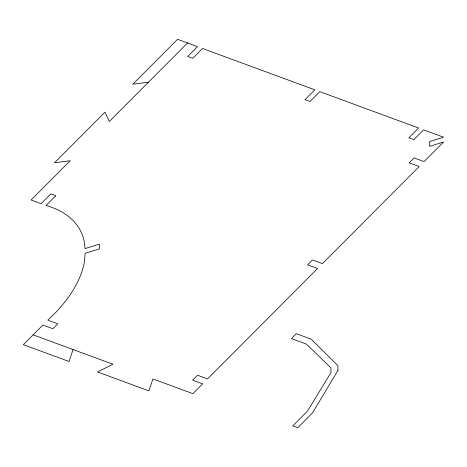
<?xml version="1.0" encoding="UTF-8"?>
<svg xmlns="http://www.w3.org/2000/svg" width="467" height="467" viewBox="0 0 467 467"><rect width="100%" height="100%" fill="white"/><g stroke="black" fill="none" stroke-linecap="round" stroke-linejoin="round"><path stroke-width="0.7" d="M73.062 349.555L69.046 361.487L23.35 344.669L42.911 325.044L52.894 328.715L57.78 323.812L47.797 320.134A119.319 70.803 -27.1 0 0 84.393 262.028L85.146 253.342L99.372 248.923L99.296 244.153L85.076 248.572L84.066 240.435A119.319 70.803 -27.1 0 0 46.064 205.498L55.842 195.685L50.85 193.846L41.073 203.659L31.091 199.981L70.208 160.73L54.575 162.72L104.987 112.138L109.325 121.478L187.559 42.976M148.442 82.227L132.809 84.218L177.571 39.304L197.541 46.653L187.763 56.466L192.754 58.299L202.532 48.486L314.828 89.816L305.05 99.629L310.041 101.467L319.819 91.655L418.619 128.016L408.841 137.829L413.832 139.668L423.61 129.855L443.58 137.205L429.605 141.542L429.675 146.311L443.65 141.974L424.089 161.6L414.106 157.922L409.22 162.831L419.203 166.503L322.423 263.616L312.441 259.944L307.549 264.847L317.531 268.525L207.535 378.924L197.553 375.252L192.661 380.156L202.643 383.833L192.865 393.646L152.931 378.947L148.915 390.879L97.451 371.942L112.996 364.248L33.128 334.857M337.956 370.401L312.452 412.98L297.783 427.696L292.791 425.863L307.461 411.141L330.969 372.567L330.893 367.803L306.445 344.126L291.472 338.61L296.364 333.707L311.337 339.217L337.88 365.632L337.956 370.401"/></g></svg>
